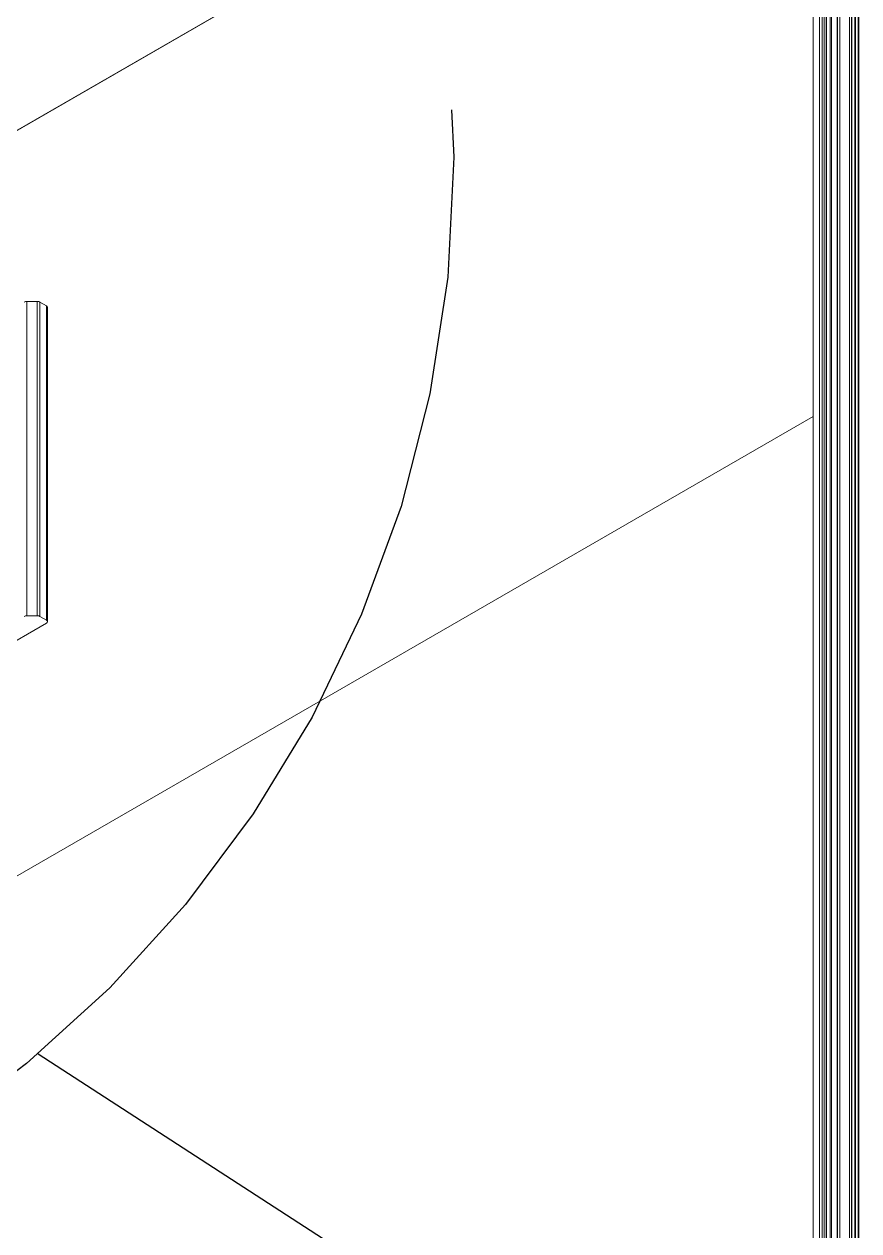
# Model space of a CAD drawing. Header units: millimetres. Extents: x 39 to 459, y 26 to 647.
# Drawn here: x 69.18 to 72.65, y 117.5 to 122.51 of the extents above; entities that cross this region are included whole.
import ezdxf

# ---------------------------------------------------------------- set-up
doc = ezdxf.new("R2010")
doc.units = ezdxf.units.MM
doc.linetypes.add('DASH2', pattern=[19.05, 12.7, -6.35])
doc.layers.add('ANTET', color=7, linetype='Continuous')

msp = doc.modelspace()

# ---------------------------------------------------------------- linework, layer by layer
at = {"color": 7, "linetype": 'Continuous', "lineweight": 15}
for p, q in [((72.6245, 126.2003), (72.6245, 96.4746)), ((72.6373, 126.2077), (72.6373, 96.4819)), ((72.6401, 126.2083), (72.6401, 96.4826)), ((72.6514, 126.2083), (72.6514, 96.4826)), ((72.6542, 126.2077), (72.6542, 96.4819)), ((72.6234, 126.1987), (72.6234, 96.4729)), ((72.5642, 125.9998), (72.5642, 96.2741)), ((72.5657, 126.0021), (72.5657, 96.2763)), ((72.5748, 126.0084), (72.5748, 96.2826)), ((72.575, 126.0085), (72.575, 96.2827)), ((72.6146, 126.0314), (72.6146, 96.3056)), ((72.4902, 125.9595), (72.4902, 96.2338)), ((72.4904, 125.9597), (72.4904, 96.2339)), ((72.5013, 125.9649), (72.5013, 96.2392)), ((72.5094, 125.9647), (72.5094, 96.239)), ((72.5185, 125.9595), (72.5185, 96.2338)), ((72.5196, 96.2321), (72.5196, 125.9579)), ((72.4636, 125.9432), (72.4636, 96.2175)), ((72.4647, 125.9448), (72.4647, 96.2191)), ((72.5354, 125.9236), (72.5354, 96.1979)), ((72.5411, 125.9236), (72.5411, 96.1979)), ((68.1534, 121.493), (72.4636, 123.9807)), ((69.1946, 121.36), (69.1946, 120.0534)), ((69.1946, 121.36), (69.2379, 121.36)), ((69.2379, 121.36), (69.2379, 120.0534)), ((69.2492, 121.3573), (69.2492, 120.0507)), ((69.2492, 121.3573), (69.2757, 121.342)), ((69.2757, 121.342), (69.2757, 120.0354)), ((69.2804, 120.0289), (69.2804, 121.3355)), ((61.5001, 114.5547), (72.4636, 120.8822)), ((69.1946, 120.0534), (69.2379, 120.0534)), ((69.2492, 120.0507), (69.2757, 120.0354)), ((68.5421, 119.599), (69.2757, 120.0223))]:
    msp.add_line(p, q, dxfattribs=at)
at = {"color": 8, "linetype": 'Continuous', "lineweight": 15}
msp.add_line((72.4636, 123.982), (68.1514, 121.4932), dxfattribs=at)
at = {"color": 7, "linetype": 'Continuous', "lineweight": 15}
for centre, radius, start, end in [((69.1942, 121.3369), 0.0231, 88.8496, 118.0345), ((69.2384, 121.3369), 0.0231, 61.9674, 91.1444), ((69.2724, 121.3347), 0.00804, 5.6977, 65.6326), ((69.1942, 120.0303), 0.0231, 88.8496, 118.0345), ((69.2384, 120.0303), 0.0231, 61.9674, 91.1444), ((69.2732, 120.0289), 0.00698, 290.7771, 69.2247)]:
    msp.add_arc(centre, radius, start, end, dxfattribs=at)
at = {"layer": 'ANTET', "color": 0, "linetype": 'DASH2', "ltscale": 0.4}
msp.add_circle((66.0865, 121.9604), 4.8835, dxfattribs=at)
at = {"layer": 'ANTET', "color": 0, "linetype": 'DASH2', "ltscale": 0.5}
msp.add_arc((117.7462, 191.1247), 87.5553, 236.358877, 281.324363, dxfattribs=at)

doc.saveas('drawing.dxf')
